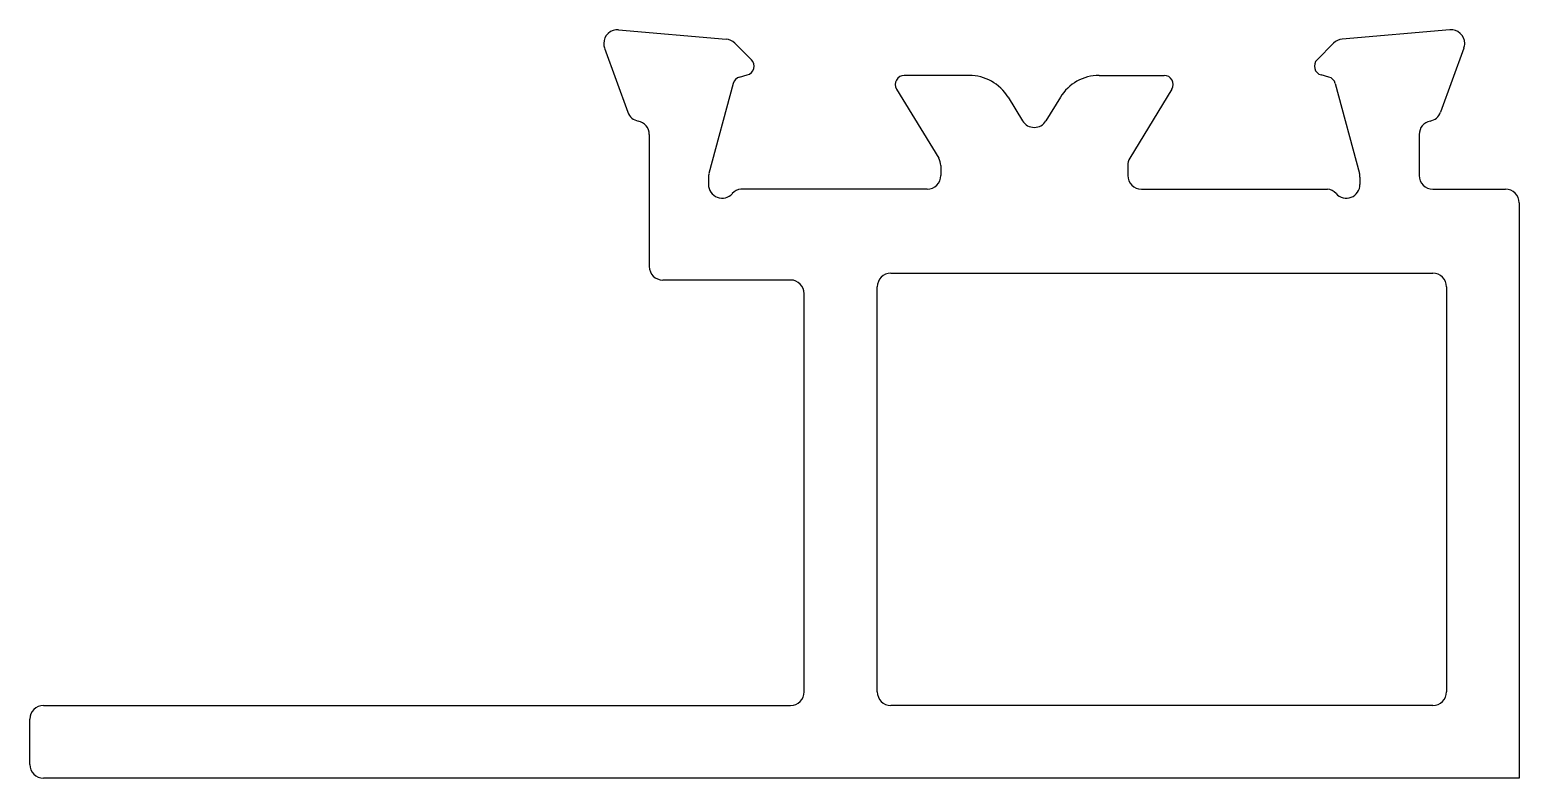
# Model space of a CAD drawing. Extents: x 787.1 to 819.8, y 695.3 to 711.8.
import ezdxf

# ---------------------------------------------------------------- set-up
doc = ezdxf.new("R2010")
doc.units = 0
doc.layers.get('0').update_dxf_attribs({"linetype": 'CONTINUOUS'})

msp = doc.modelspace()

# ---------------------------------------------------------------- linework, layer by layer
at = {"color": 0}
for p, q in [((800.001, 711.756), (802.366, 711.549)), ((818.255, 711.756), (815.889, 711.549)), ((802.916, 711.098), (802.552, 711.462)), ((815.339, 711.098), (815.703, 711.462)), ((799.692, 711.356), (800.206, 709.943)), ((818.563, 711.356), (818.049, 709.943)), ((802.657, 710.718), (802.826, 710.764)), ((807.7, 710.755), (806.275, 710.755)), ((810.555, 710.755), (811.981, 710.755)), ((815.598, 710.718), (815.429, 710.764)), ((802.516, 710.577), (801.985, 708.595)), ((806.104, 710.451), (807.031, 708.932)), ((812.152, 710.451), (811.225, 708.932)), ((815.739, 710.577), (816.271, 708.595)), ((808.554, 710.276), (808.872, 709.755)), ((809.702, 710.276), (809.384, 709.755)), ((800.675, 709.457), (800.675, 706.557)), ((817.581, 709.457), (817.581, 708.555)), ((807.075, 708.776), (807.075, 708.555)), ((811.181, 708.776), (811.181, 708.555)), ((801.975, 708.517), (801.975, 708.357)), ((816.281, 708.517), (816.281, 708.357)), ((806.775, 708.255), (802.688, 708.255)), ((811.481, 708.255), (815.567, 708.255)), ((817.881, 708.255), (819.478, 708.255)), ((819.778, 707.955), (819.778, 695.31)), ((803.778, 706.257), (800.975, 706.257)), ((805.981, 706.407), (817.881, 706.407)), ((804.078, 697.21), (804.078, 705.957)), ((805.681, 697.21), (805.681, 706.107)), ((818.181, 706.107), (818.181, 697.21)), ((787.371, 696.91), (803.778, 696.91)), ((817.881, 696.91), (805.981, 696.91)), ((787.071, 695.61), (787.071, 696.61)), ((819.778, 695.31), (787.371, 695.31))]:
    msp.add_line(p, q, dxfattribs=at)
for centre, radius, start, end in [((799.975, 711.457), 0.3, 85, 180), ((818.281, 711.457), 0.3, 360, 95), ((799.956, 711.454), 0.281, 179.336, 200.2803), ((802.34, 711.25), 0.3, 45, 85), ((815.915, 711.25), 0.3, 95, 135), ((818.3, 711.454), 0.281, 339.7197, 0.664), ((802.775, 710.957), 0.2, 285, 45), ((815.481, 710.957), 0.2, 135, 255), ((802.709, 710.525), 0.2, 105, 165), ((806.275, 710.555), 0.2, 90, 211.3955), ((807.7, 709.755), 1, 31.3955, 90), ((810.555, 709.755), 1, 90, 148.6045), ((811.981, 710.555), 0.2, 328.6045, 90), ((815.546, 710.525), 0.2, 15, 75), ((800.488, 710.046), 0.3, 200, 259.0957), ((800.375, 709.457), 0.3, 0, 79.0957), ((809.128, 709.911), 0.3, 211.3955, 328.6045), ((817.881, 709.457), 0.3, 100.9043, 180), ((817.767, 710.046), 0.3, 280.9043, 340), ((806.775, 708.776), 0.3, 0, 31.3955), ((811.481, 708.776), 0.3, 148.6045, 180), ((802.275, 708.517), 0.3, 165, 180), ((806.775, 708.555), 0.3, 270, 0), ((811.481, 708.555), 0.3, 180, 270), ((815.981, 708.517), 0.3, 360, 15), ((817.881, 708.555), 0.3, 180, 270), ((802.275, 708.357), 0.3, 180, 318.1897), ((802.722, 707.957), 0.3, 96.4243, 138.1897), ((815.534, 707.957), 0.3, 41.8103, 83.5757), ((815.981, 708.357), 0.3, 221.8103, 0), ((819.478, 707.955), 0.3, 360, 90), ((800.975, 706.557), 0.3, 180, 270), ((803.778, 705.957), 0.3, 360, 90), ((805.981, 706.107), 0.3, 90, 180), ((817.881, 706.107), 0.3, 360, 90), ((803.778, 697.21), 0.3, 270, 360), ((805.981, 697.21), 0.3, 180, 270), ((817.881, 697.21), 0.3, 270, 360), ((787.371, 696.61), 0.3, 90, 180), ((787.371, 695.61), 0.3, 180, 270)]:
    msp.add_arc(centre, radius, start, end, dxfattribs=at)

doc.saveas('drawing.dxf')
